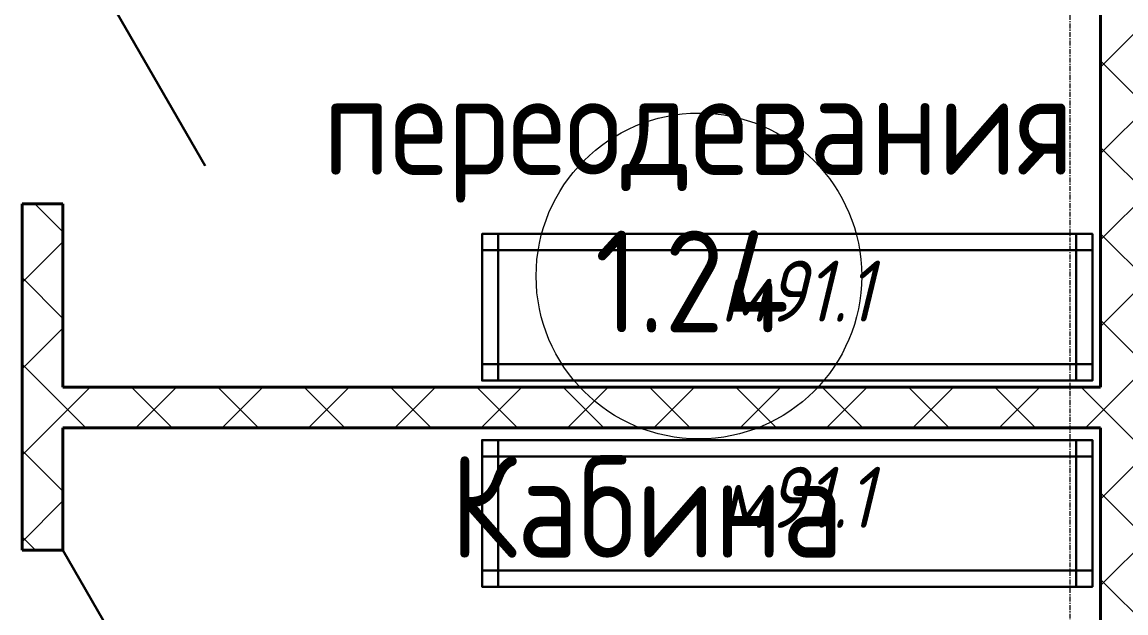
# Model space of a CAD drawing. Header units: millimetres. Extents: x -32954 to 151739, y -65671 to 56243.
# Drawn here: x -17825 to -15112, y -2514 to -1064 of the extents above; entities that cross this region are included whole.
import ezdxf

# ---------------------------------------------------------------- set-up
doc = ezdxf.new("R2010")
doc.units = ezdxf.units.MM
doc.linetypes.add('ADSK_Линия сетки', pattern=[21, 12, -3, 3, -3])
for name, color, linetype, lineweight in [('M-EQPM-IDEN', 7, 'Continuous', 9), ('Двери', 7, 'Continuous', 18), ('Марки помещений', 7, 'Continuous', 18), ('Оси', 7, 'Continuous', 9), ('Панель', 7, 'Continuous', 30), ('Стены разрез', 7, 'Continuous', 40), ('ТХ_оборудование', 6, 'Continuous', 30)]:
    doc.layers.add(name, color=color, linetype=linetype, lineweight=lineweight)
doc.styles.add('GOST Common', font='GOST_Common.ttf', dxfattribs={"width": 0.9, "height": 250})
doc.styles.add('GOST Common_I', font='GOST_Common Italic.ttf', dxfattribs={"width": 0.9, "height": 150})
pattern_1 = [(45, (0, 0), (-106.066, 106.066), []), (135, (0, 0), (-106.066, -106.066), [])]

# ---------------------------------------------------------------- blocks, each defined once
blk = doc.blocks.new('AC_Дверь_Однопольная_ДеревяннаяВнутренняя_ГОСТ6629-88 - 660х2080h-680452-В_АР_ПЭ_01 Этаж')
at = {"layer": 'Панель'}
blk.add_line((-350, 50), (256.2, 400), dxfattribs=at)
blk = doc.blocks.new('ADSK_Марка_Помещение_2_ГОСТ21-501-2011 - Имя и Категория-86712-В_АР_ПЭ_01 Этаж')
at = {"layer": 'Марки помещений'}
blk.add_circle((0, 0), 4, dxfattribs=at)
blk = doc.blocks.new('Банкетка')
at = {"layer": 'ТХ_оборудование', "color": 1}
for points in [[(26735.1, 521591.6), (28235.1, 521591.6), (28235.1, 521951.6), (26735.1, 521951.6)], [(26735.1, 521951.6), (26775.1, 521951.6), (26775.1, 521911.6), (26735.1, 521911.6)], [(28195.1, 521951.6), (28235.1, 521951.6), (28235.1, 521911.6), (28195.1, 521911.6)], [(26775.1, 521911.6), (28195.1, 521911.6), (28195.1, 521631.6), (26775.1, 521631.6)], [(26735.1, 521631.6), (26775.1, 521631.6), (26775.1, 521591.6), (26735.1, 521591.6)], [(28195.1, 521631.6), (28235.1, 521631.6), (28235.1, 521591.6), (28195.1, 521591.6)]]:
    blk.add_lwpolyline(points, close=True, dxfattribs=at)

msp = doc.modelspace()

# ---------------------------------------------------------------- hatches: boundary and pattern name
at = {"layer": 'Стены разрез', "lineweight": 9}
h = msp.add_hatch(dxfattribs=at)
h.set_pattern_fill('FP_2', color=256, style=0, pattern_type=2)
h.set_pattern_definition(pattern_1)
h.paths.add_polyline_path([(-15050, -3972.9), (-15050, 2050), (-15175, 2050), (-15175, -3972.9)])
h = msp.add_hatch(dxfattribs=at)
h.set_pattern_fill('FP_2', color=256, style=0, pattern_type=2)
h.set_pattern_definition(pattern_1)
h.paths.add_polyline_path([(-17825, -3365), (-17725, -3365), (-17725, -3060), (-17825, -3060), (-17825, -3065.3)])
h.paths.add_polyline_path([(-17725, -2360), (-17725, -1510), (-17825, -1510), (-17825, -2360)])
h.paths.add_polyline_path([(-17825, -810), (-17725, -810), (-17725, -660), (-17825, -660)])
h = msp.add_hatch(dxfattribs=at)
h.set_pattern_fill('FP_2', color=256, style=0, pattern_type=2)
h.set_pattern_definition(pattern_1)
h.paths.add_polyline_path([(-15175, -2060), (-15175, -1960), (-17725, -1960), (-17725, -2060), (-15755.2, -2060)])

# ---------------------------------------------------------------- linework, layer by layer
at = {"layer": 'Оси', "linetype": 'ADSK_Линия сетки'}
msp.add_line((-15250, 4287.9), (-15250, -14500), dxfattribs=at)
at = {"layer": 'Стены разрез'}
for p, q in [((-15175, -660), (-15175, -1960)), ((-17825, -1510), (-17825, -2360)), ((-17725, -1510), (-17825, -1510)), ((-17725, -1960), (-17725, -1510)), ((-15175, -1960), (-17725, -1960)), ((-17725, -2360), (-17725, -2060)), ((-17725, -2060), (-15175, -2060)), ((-15175, -2060), (-15175, -3085)), ((-17825, -2360), (-17725, -2360))]:
    msp.add_line(p, q, dxfattribs=at)

# ---------------------------------------------------------------- block references
at = {"layer": 'Двери', "rotation": 269.9999999999999}
for p in [(-17775, -1160), (-17775, -2710)]:
    msp.add_blockref('AC_Дверь_Однопольная_ДеревяннаяВнутренняя_ГОСТ6629-88 - 660х2080h-680452-В_АР_ПЭ_01 Этаж', p, dxfattribs=at)
at = {"layer": 'Марки помещений', "xscale": 99.99999999999993, "yscale": 99.99999999999993, "zscale": 99.99999999999993}
msp.add_blockref('ADSK_Марка_Помещение_2_ГОСТ21-501-2011 - Имя и Категория-86712-В_АР_ПЭ_01 Этаж', (-16161.8, -1687), dxfattribs=at)
at = {"layer": 'ТХ_оборудование', "color": 1, "rotation": 180}
for p in [(11540.4, 520007.9), (11540.4, 519501.7)]:
    msp.add_blockref('Банкетка', p, dxfattribs=at)

# ---------------------------------------------------------------- texts
at = {"layer": 'M-EQPM-IDEN', "char_height": 150, "width": 209.24, "attachment_point": 1, "style": 'GOST Common_I'}
for insert in [(-16108.5, -1649.1), (-16108.5, -2155.4)]:
    msp.add_mtext('м91.1', dxfattribs=dict(at, insert=insert))
at = {"layer": 'Марки помещений', "lineweight": 9, "char_height": 250, "attachment_point": 1, "style": 'GOST Common'}
for s, insert, width in [('переодевания', (-17086.4, -1188.8), 2359.366), ('1.24', (-16417.5, -1575.6), 627.721), ('Кабина', (-16773.3, -2128.3), 1233.797)]:
    msp.add_mtext(s, dxfattribs=dict(at, insert=insert, width=width))

doc.saveas('drawing.dxf')
